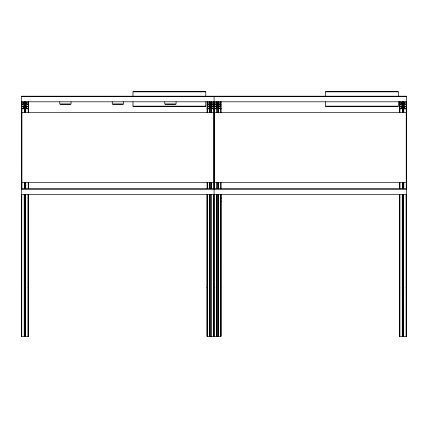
<?xml version="1.0" encoding="UTF-8"?>
<svg xmlns="http://www.w3.org/2000/svg" width="428" height="428" viewBox="0 0 428 428"><rect width="100%" height="100%" fill="white"/><g stroke="black" fill="none" stroke-linecap="round" stroke-linejoin="round"><path stroke-width="0.64" d="M21.561 102.169L21.924 101.805L21.908 188.668M28.558 108.439L28.195 108.803M28.558 201.197L28.195 201.567M207.077 102.169L207.446 101.805L207.446 112.484M214.08 194.563L214.08 102.169L214.444 101.805L214.428 188.668M221.078 108.439L220.714 108.803M221.078 201.197L220.714 201.567M399.597 102.169L399.966 101.805L399.95 112.494M406.6 108.439L406.236 108.803M213.711 108.803L214.08 108.439L214.444 108.803M209.527 106.936L211.63 106.936M211.63 103.555L211.106 103.902L209.527 103.555M132.98 96.204L132.98 91.843L133.263 91.672L205.499 91.672L205.782 91.843L205.782 96.204M205.782 101.805L205.782 106.16L205.499 106.337L133.263 106.337L132.98 106.16L132.98 101.805M325.499 96.204L325.499 91.843L325.783 91.672L398.019 91.672L398.308 91.843L398.308 96.204M398.308 101.805L398.308 106.16L398.019 106.337L325.783 106.337L325.499 106.16L325.499 101.805M132.98 91.843L205.782 91.843M325.499 91.843L398.308 91.843M21.561 96.551L406.6 96.551M21.561 101.805L406.6 101.805M21.908 102.153L23.658 102.153L23.658 103.902L21.908 103.902M24.359 102.153L24.011 102.153L24.011 103.555L24.535 103.902L26.108 103.555L26.108 102.153L25.76 102.153M28.211 102.153L26.461 102.153L26.461 103.902L28.211 103.902M207.43 102.153L209.18 102.153L209.18 103.902L207.43 103.902M209.527 102.153L209.881 102.153M211.277 102.153L211.63 102.153M213.727 102.153L211.978 102.153L211.978 103.902L213.727 103.902M214.428 102.153L216.177 102.153L216.177 103.902L214.428 103.902M216.878 102.153L216.531 102.153L216.531 103.555L217.055 103.902L218.628 103.555L218.628 102.153L218.28 102.153M220.73 102.153L218.981 102.153L218.981 103.902L220.73 103.902M399.95 102.153L401.699 102.153L401.699 103.902L399.95 103.902M402.4 102.153L402.047 102.153L402.047 103.555L402.577 103.902L404.15 103.555L404.15 102.153L403.802 102.153M406.252 102.153L404.497 102.153L404.497 103.902L406.252 103.902M21.908 104.255L23.31 104.255L23.658 104.78L23.31 106.353L21.908 106.353M28.211 104.255L26.809 104.255L26.461 104.78L26.809 106.353L28.211 106.353M60.241 104.218L70.588 104.218M112.746 104.218L123.093 104.218M165.251 104.218L175.603 104.218M207.43 104.255L208.827 104.255L209.18 104.78L208.827 106.353L207.43 106.353M213.727 104.255L212.331 104.255L211.978 104.78L212.331 106.353L213.727 106.353M214.428 104.255L215.83 104.255L216.177 104.78L215.83 106.353L214.428 106.353M220.73 104.255L219.329 104.255L218.981 104.78L219.329 106.353L220.73 106.353M399.95 104.255L401.352 104.255L401.699 104.78L401.352 106.353L399.95 106.353M406.252 104.255L404.851 104.255L404.497 104.78L404.851 106.353L406.252 106.353M21.561 104.603L21.908 104.603M28.211 104.603L28.558 104.603M207.077 104.603L207.43 104.603M213.727 104.603L214.428 104.603M220.73 104.603L221.078 104.603M399.597 104.603L399.95 104.603M406.252 104.603L406.6 104.603M21.561 106.005L21.908 106.005M28.211 106.005L28.558 106.005M207.077 106.005L207.43 106.005M213.727 106.005L214.428 106.005M220.73 106.005L221.078 106.005M399.597 106.005L399.95 106.005M406.252 106.005L406.6 106.005M132.98 106.16L205.782 106.16M325.499 106.16L398.308 106.16M21.908 106.706L23.658 106.706L23.658 108.455L21.908 108.455M28.211 106.706L26.461 106.706L26.461 108.455L28.211 108.455M207.43 106.706L209.18 106.706L209.18 108.455L207.43 108.455M213.727 106.706L211.978 106.706L211.978 108.455L213.727 108.455M214.428 106.706L216.177 106.706L216.177 108.455L214.428 108.455M220.73 106.706L218.981 106.706L218.981 108.455L220.73 108.455M399.95 106.706L401.699 106.706L401.699 108.455L399.95 108.455M406.252 106.706L404.497 106.706L404.497 108.455L406.252 108.455M24.359 108.455L24.011 108.455L24.011 106.936L24.332 106.706L26.108 106.936L26.108 108.455L25.76 108.455M209.527 108.455L209.881 108.455M211.277 108.455L211.63 108.455M216.878 108.455L216.531 108.455L216.531 106.936L216.852 106.706L218.628 106.936L218.628 108.455L218.28 108.455M402.4 108.455L402.047 108.455L402.047 106.936L402.374 106.706L404.15 106.936L404.15 108.455L403.802 108.455M21.561 108.803L24.359 108.803M25.76 108.803L28.558 108.803M207.077 108.803L209.881 108.803M211.277 108.803L216.878 108.803M218.28 108.803L221.078 108.803M399.597 108.803L402.4 108.803M403.802 108.803L406.6 108.803M21.924 112.387L213.711 112.387M214.444 112.387L406.236 112.387M21.924 182.596L213.711 182.596M214.444 182.596L406.236 182.596M21.561 188.438L406.6 188.438M21.561 189.315L406.6 189.315M406.6 194.563L21.4 194.563L21.4 336.328L28.558 336.328L28.558 194.563M28.211 197.367L28.558 197.367M220.73 197.367L221.078 197.367M406.252 197.367L406.6 197.367M28.211 198.763L28.558 198.763M220.73 198.763L221.078 198.763M406.252 198.763L406.6 198.763M21.4 287.322L21.764 287.322M28.034 287.322L28.403 287.322M206.922 287.322L207.286 287.322M213.556 287.322L214.289 287.322M220.554 287.322L220.923 287.322M399.442 287.322L399.805 287.322M406.076 287.322L406.44 287.322M399.966 108.803L399.597 108.439M207.446 108.803L207.077 108.439M220.714 194.563L221.078 194.933M21.924 108.803L21.561 108.439M28.195 194.563L28.558 194.933M406.6 102.169L406.236 101.805L406.236 188.561M221.078 102.169L220.714 101.805L220.73 112.494M214.08 102.169L213.711 101.805L213.711 188.561M28.558 102.169L28.195 101.805L28.211 112.494M406.44 194.563L406.44 336.328M406.076 194.563L406.076 336.328M403.802 101.805L403.802 112.494M403.802 182.654L403.802 188.668M403.641 194.563L403.641 336.328M403.625 101.805L403.625 112.494M403.625 182.654L403.625 188.668M403.465 194.563L403.465 336.328M402.577 101.805L402.577 112.494M402.577 182.654L402.577 188.668M402.4 101.805L402.4 112.494M402.4 182.654L402.4 188.668M402.416 194.563L402.416 336.328M402.24 194.563L402.24 336.328M399.966 182.553L399.95 188.668M399.597 101.805L399.597 112.494M399.597 182.553L399.597 188.668M399.442 194.563L399.442 336.328L406.6 336.328L406.6 96.204L21.561 96.204L21.561 336.328M221.078 101.805L221.078 112.494M221.078 182.553L221.078 188.668M221.078 194.563L221.078 336.328L206.922 336.328L206.922 194.563M220.923 194.563L220.923 336.328M220.714 182.553L220.73 188.668M220.73 194.917L220.73 196.666M220.73 197.014L220.73 199.116M220.73 199.464L220.714 336.328M220.554 194.563L220.554 336.328M218.473 194.563L218.473 336.328M218.28 101.805L218.28 112.494M218.28 182.654L218.28 188.668M218.103 101.805L218.103 112.494M218.103 182.654L218.103 188.668M218.12 194.563L218.12 336.328M217.948 194.563L217.948 336.328M217.055 101.805L217.055 112.494M217.055 182.654L217.055 188.668M216.878 101.805L216.878 112.494M216.878 182.654L216.878 188.668M216.894 194.563L216.894 336.328M216.723 194.563L216.723 336.328M216.37 194.563L216.37 336.328M214.289 194.563L214.289 336.328M214.08 96.204L214.08 101.805M213.92 194.563L213.92 336.328M213.556 194.563L213.556 336.328M211.63 101.805L211.63 112.494M211.63 182.654L211.63 188.668M211.277 101.805L211.277 112.494M211.277 182.654L211.277 188.668M211.122 194.563L211.122 336.328M211.106 101.805L211.106 112.494M211.106 182.654L211.106 188.668M210.945 194.563L210.945 336.328M210.052 101.805L210.052 112.494M210.052 182.654L210.052 188.668M209.881 101.805L209.881 112.494M209.881 182.654L209.881 188.668M209.897 194.563L209.897 336.328M209.72 194.563L209.72 336.328M209.527 101.805L209.527 112.494M209.527 182.654L209.527 188.668M207.446 182.553L207.446 188.561M207.286 194.563L207.286 336.328M207.27 194.563L207.27 336.328M207.077 101.805L207.077 112.494M207.077 182.553L207.077 188.668M176.079 101.805L176.079 104.047L164.775 104.047L164.775 101.805M123.574 101.805L123.574 104.047L112.264 104.047L112.264 101.805M71.069 101.805L71.069 104.047L59.76 104.047L59.76 101.805M28.558 101.805L28.558 112.494M28.558 182.553L28.558 188.668M28.403 194.563L28.403 336.328M28.195 182.553L28.211 188.668M28.211 194.917L28.211 196.666M28.211 197.014L28.211 199.116M28.211 199.464L28.195 336.328M28.05 194.563L28.034 336.328M25.76 101.805L25.76 112.494M25.76 182.654L25.76 188.668M25.584 101.805L25.584 112.494M25.584 182.654L25.584 188.668M25.6 194.563L25.6 336.328M25.423 194.563L25.423 336.328M24.535 101.805L24.535 112.494M24.535 182.654L24.535 188.668M24.359 101.805L24.359 112.494M24.359 182.654L24.359 188.668M24.375 194.563L24.375 336.328M24.198 194.563L24.198 336.328M21.764 194.563L21.764 336.328M399.805 336.328L399.805 194.563L399.789 336.328M210.228 105.909A0.701 0.701 0 0 0 211.277 105.304A0.701 0.701 0 0 0 210.228 104.7A0.701 0.701 0 0 0 210.228 105.909M24.712 105.909A0.701 0.701 0 0 0 25.76 105.304A0.701 0.701 0 0 0 24.712 104.7A0.701 0.701 0 0 0 24.712 105.909M402.748 105.909A0.701 0.701 0 0 0 403.802 105.304A0.701 0.701 0 0 0 402.748 104.7A0.701 0.701 0 0 0 402.748 105.909M217.231 105.909A0.701 0.701 0 0 0 218.28 105.304A0.701 0.701 0 0 0 217.231 104.7A0.701 0.701 0 0 0 217.231 105.909"/></g></svg>
